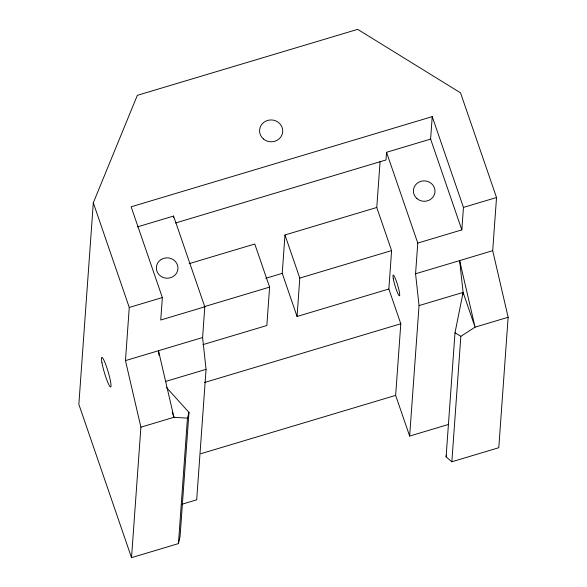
<?xml version="1.0" encoding="UTF-8"?>
<svg xmlns="http://www.w3.org/2000/svg" width="587" height="587" viewBox="0 0 587 587"><rect width="100%" height="100%" fill="white"/><g stroke="black" fill="none" stroke-linecap="round" stroke-linejoin="round"><path stroke-width="0.88" d="M376.766 207.482L391.595 250.59L388.851 289.017L297.059 316.481L282.237 273.373L284.966 234.969L376.766 207.482L380.105 161.425M297.059 316.481L299.788 278.077L284.966 234.969M492.698 250.678L459.636 260.613L463.106 292.399L455.006 332.763L446.098 456.877L451.843 461.771L498.789 447.712L508.144 317.259L492.698 250.678L496.529 197.511L460.524 92.841L357.674 29.35L137.336 95.329L93.304 202.794L78.856 404.333L131.525 557.65L178.448 543.599L180.07 536.503L188.977 412.39L166.282 387.281M131.525 557.65L140.895 427.175L125.457 360.609L129.265 307.449L93.304 202.794M448.556 424.423L409.645 436.082L419.045 305.6L415.567 273.769L417.775 243.069L461.837 229.877L463.451 207.409L432.223 116.637L131.136 206.8L162.357 297.543L160.743 320.01L204.804 306.818L173.576 216.067L137.292 226.934M173.451 217.777L173.576 216.067M178.448 543.599L187.451 418.149L188.977 412.39M182.007 504.218L196.689 499.831L206.059 369.34L202.596 337.525L204.804 306.818M189.153 263.651L254.78 244.016L269.602 287.116L266.85 325.514L202.926 344.642M432.223 116.637L430.616 139.097L386.547 152.29L385.997 159.965L175.645 222.957M409.645 436.082L395.645 395.381L400.804 323.767L388.851 289.017M462.974 294.226L463.106 292.399L419.045 305.6M451.843 461.771L460.846 336.322L475.066 327.157L508.144 317.259M446.098 456.877L446.487 455.13M129.265 307.449L162.357 297.543M463.451 207.409L496.529 197.511M265.838 278.282L282.237 273.373M203.983 306.759L269.602 287.116M299.788 278.077L391.595 250.59M415.567 273.769L459.636 260.613L475.066 327.157L463.106 292.399M125.457 360.609L202.596 337.525M165.446 381.499L206.059 369.34M204.393 382.533L400.804 323.767M140.895 427.175L173.95 417.284L187.451 418.149M200.915 453.685L395.645 395.381M455.006 332.763L460.846 336.322M430.616 139.097L461.837 229.877M386.547 152.29L417.775 243.069M172.204 412.199L173.95 417.284L158.49 350.725L158.989 355.267M161.271 259.432L159.121 261.142A10.815 10.199 4.1 0 0 158.945 274.599A10.815 10.199 4.1 0 0 173.055 276.631L175.205 274.921A10.815 10.199 4.1 0 0 175.381 261.464A10.815 10.199 4.1 0 0 161.271 259.432M101.947 362.722A15.453 1.915 73.4 0 0 110.224 386.804A15.453 1.915 73.4 0 0 106.636 367.088A15.453 1.915 73.4 0 0 101.947 362.722M393.305 278.796A10.815 1.343 73.3 0 0 399.101 295.65A10.815 1.343 73.3 0 0 396.592 281.848A10.815 1.343 73.3 0 0 393.305 278.796M263.402 138.936A11.586 10.933 4.1 0 0 282.479 133.234A11.586 10.933 4.1 0 0 267.569 120.445A11.586 10.933 4.1 0 0 263.402 138.936M416.968 198.611A10.815 10.199 4.1 0 0 434.776 193.284A10.815 10.199 4.1 0 0 420.85 181.354A10.815 10.199 4.1 0 0 416.968 198.611"/></g></svg>
